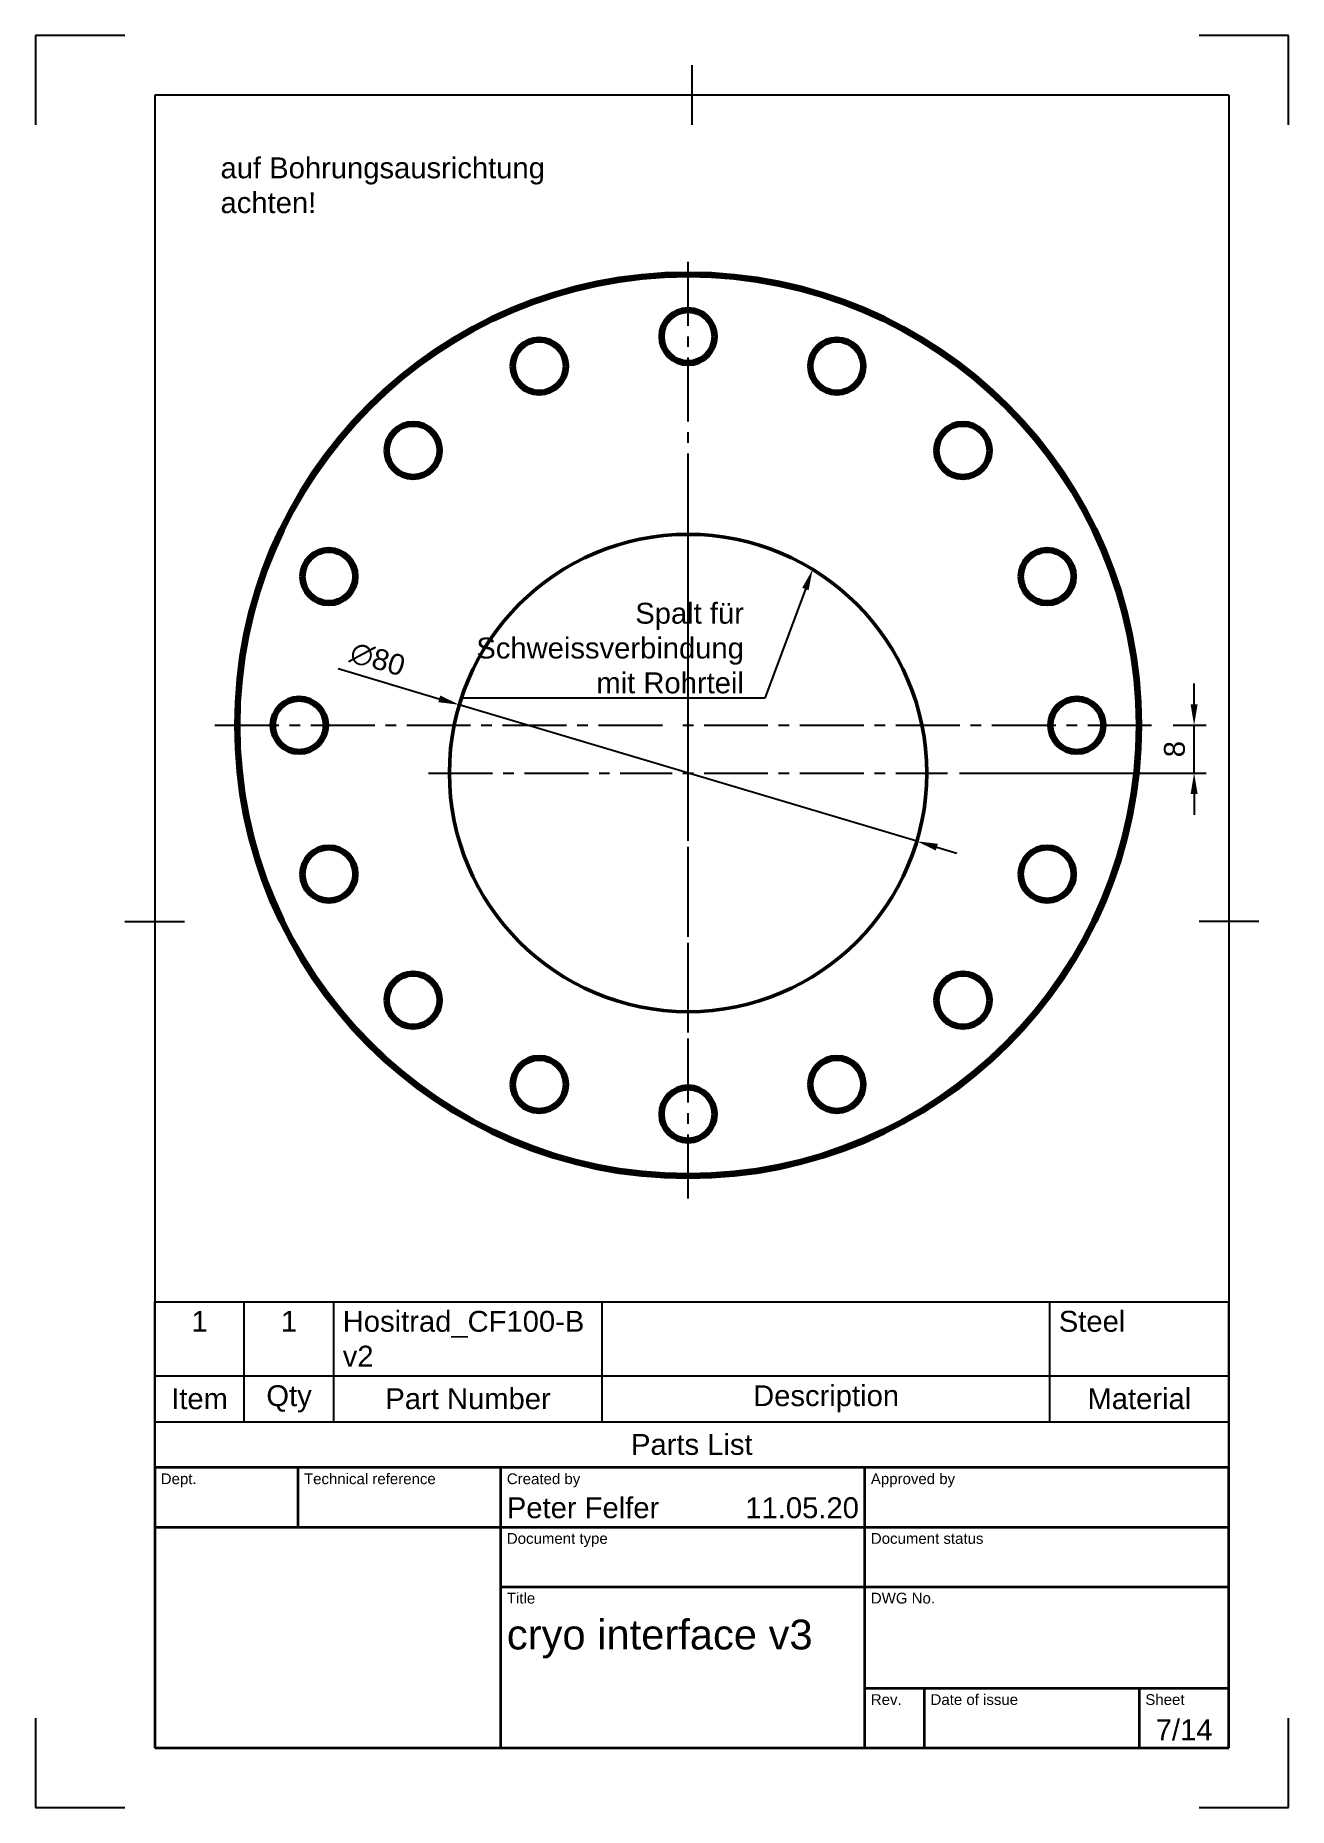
# Model space of a CAD drawing. Header units: millimetres. Extents: x 0 to 210, y 0 to 297.
import ezdxf
from ezdxf import colors
from ezdxf.entities.mleader import LeaderData, LeaderLine
from ezdxf.enums import TextEntityAlignment as Align
from ezdxf.math import Vec2, Vec3

# ---------------------------------------------------------------- set-up
doc = ezdxf.new("R2010")
doc.units = ezdxf.units.MM
doc.header["$LTSCALE"] = 0.75
doc.linetypes.add('CENTER2', pattern=[28.575, 19.05, -3.175, 3.175, -3.175])
for name, color, linetype, lineweight in [('Border', 7, 'Continuous', 25), ('FD_Dimensions', 7, 'Continuous', 25), ('Leaders', 7, 'Continuous', 25), ('Notes', 7, 'Continuous', 25), ('Parts Lists', 7, 'Continuous', 25), ('Smart Centers', 7, 'CENTER2', 25), ('TitleBlock', 7, 'Continuous', 35), ('Visible', 7, 'Continuous', 50)]:
    doc.layers.add(name, color=color, linetype=linetype, lineweight=lineweight)
doc.styles.add('FusionTitle', font='')
doc.styles.get("Standard").update_dxf_attribs({"font": 'arial.ttf'})
doc.styles.get('FusionTitle').set_extended_font_data('Arial Unicode MS')
doc.dimstyles.new('Dim-ISO-25', dxfattribs={"dimtxt": 3.5, "dimasz": 3.5, "dimexe": 2, "dimexo": 2, "dimgap": 1.5, "dimtad": 1, "dimzin": 12, "dimdsep": 46, "dimtxsty": 'Standard', "dimcen": 0, "dimazin": 3, "dimtp": 0.1, "dimtm": 0.1, "dimtfac": 0.714, "dimtmove": 0, "dimatfit": 3, "dimfxl": 1, "dimtzin": 12, "dimarcsym": 0})

# ---------------------------------------------------------------- blocks, each defined once
blk = doc.blocks.new('ISO_A4(P)_SHEET')
at = {"layer": 'Border'}
for p, q in [((15, 297), (0, 297)), ((0, 297), (0, 282)), ((210, 297), (195, 297)), ((210, 282), (210, 297)), ((110, 292), (110, 282)), ((200, 287), (20, 287)), ((20, 287), (20, 10)), ((200, 287), (200, 10)), ((15, 148.5), (25, 148.5)), ((205, 148.5), (195, 148.5)), ((0, 15), (0, 0)), ((210, 0), (210, 15)), ((20, 10), (200, 10)), ((0, 0), (15, 0)), ((195, 0), (210, 0))]:
    blk.add_line(p, q, dxfattribs=at)
blk = doc.blocks.new('ISO_TITLEBLOCK')
at = {"layer": 'TitleBlock'}
for p, q in [((0, 47), (-180, 47)), ((-180, 47), (-180, 0)), ((-156, 37), (-156, 47)), ((-122, 0), (-122, 47)), ((-61, 0), (-61, 47)), ((0, 0), (0, 47)), ((-180, 37), (0, 37)), ((-122, 27), (0, 27)), ((-61, 10), (0, 10)), ((-51, 0), (-51, 10)), ((-15, 0), (-15, 10)), ((-180, 0), (0, 0))]:
    blk.add_line(p, q, dxfattribs=at)
at = {"layer": 'TitleBlock', "style": 'FusionTitle'}
for s, p in [('Dept.', (-179, 46)), ('Technical reference', (-155, 46)), ('Created by', (-121, 46)), ('Approved by', (-60, 46)), ('Document type', (-121, 36)), ('Document status', (-60, 36)), ('Title', (-121, 26)), ('DWG No.', (-60, 26)), ('Rev.', (-60, 9)), ('Date of issue', (-50, 9)), ('Sheet', (-14, 9))]:
    blk.add_text(s, height=1.8, dxfattribs=at).set_placement(p, align=Align.TOP_LEFT)
for tag, p, height in [('DEPT', (-179, 38.5), 3.5), ('TECHNICAL_REFERENCE', (-155, 38.5), 3.5), ('CREATED_BY', (-121, 38.5), 3.5), ('APPROVED_BY', (-60, 38.5), 3.5), ('DOCUMENT_TYPE', (-121, 28.5), 3.5), ('DOCUMENT_STATUS', (-60, 28.5), 3.5), ('TITLE_1', (-121, 16.5), 5), ('TITLE_2', (-121, 9), 5), ('TITLE_3', (-121, 1.5), 5), ('DATE_OF_ISSUE', (-50, 1.5), 3.5)]:
    blk.add_attdef(tag, p, '', height=height, dxfattribs=at)
for tag, p in [('CREATED_DATE', (-62, 38.5)), ('APPROVED_DATE', (-1, 38.5))]:
    blk.add_attdef(tag, text='', height=3.5, dxfattribs=at).set_placement(p, align=Align.RIGHT)
for tag, height, p in [('DRAWING_NUMBER', 5, (-30.5, 16.6)), ('REV', 3.5, (-56, 3.1)), ('SHEET', 3.5, (-7.5, 3.1))]:
    blk.add_attdef(tag, text='', height=height, dxfattribs=at).set_placement(p, align=Align.MIDDLE)
blk = doc.blocks.new('*T4')
at = {"layer": 'Parts Lists', "color": 0, "linetype": 'ByBlock', "lineweight": -2, "transparency": 16777216}
for p, q in [((0, 27.740678), (180, 27.740678)), ((0, 0), (0, 27.740678)), ((15, 7.666667), (15, 27.740678)), ((30, 7.666667), (30, 27.740678)), ((75, 7.666667), (75, 27.740678)), ((150, 7.666667), (150, 27.740678)), ((180, 0), (180, 27.740678)), ((0, 15.333333), (180, 15.333333)), ((0, 7.666667), (180, 7.666667)), ((0, 0), (180, 0))]:
    blk.add_line(p, q, dxfattribs=at)
at = {"layer": 'Parts Lists', "color": 0, "transparency": 16777216, "char_height": 3.5}
for s, insert, width, attachment_point in [('1', (7.5, 26.240678), 12, 2), ('1', (22.5, 26.240678), 12, 2), ('Hositrad_CF100-B v2', (31.5, 26.240678), 42, 1), ('Steel', (151.5, 26.240678), 27, 1), ('Item', (7.5, 11.5), 12, 5), ('Qty', (22.5, 11.5), 12, 5), ('Part Number', (52.5, 11.5), 42, 5), ('Description', (112.5, 11.5), 72, 5), ('Material', (165, 11.5), 27, 5), ('Parts List', (90, 3.833333), 177, 5)]:
    blk.add_mtext(s, dxfattribs=dict(at, insert=insert, width=width, attachment_point=attachment_point))
blk = doc.blocks.new('*D9')
at = {"layer": 'Defpoints', "color": 0, "transparency": 16777216}
for p in [(71.036294, 184.816171), (147.699405, 161.95206)]:
    blk.add_point(p, dxfattribs=at)
at = {"layer": 'FD_Dimensions', "lineweight": -2, "transparency": 16777216}
for p, q in [((50.708504, 190.878759), (67.682283, 185.816476)), ((147.699405, 161.95206), (71.036294, 184.816171)), ((151.053416, 160.951756), (154.407427, 159.951451))]:
    blk.add_line(p, q, dxfattribs=at)
at = {"layer": 'FD_Dimensions', "transparency": 16777216}
for points in [[(67.849001, 186.375478), (67.515566, 185.257474), (71.036294, 184.816171)], [(151.220133, 161.510757), (150.886698, 160.392754), (147.699405, 161.95206)]]:
    blk.add_solid(points, dxfattribs=at)
at = {"layer": 'FD_Dimensions', "color": 0, "transparency": 16777216, "insert": (57.334456, 192.43485), "char_height": 3.5, "attachment_point": 5, "rotation": 343.39326602}
blk.add_mtext('∅80', dxfattribs=at)
blk = doc.blocks.new('*U6')
at = {"layer": 'Smart Centers', "color": 0, "ltscale": 0.75, "transparency": 16777216}
for p, q in [((0, 2.678906), (0, 43.5)), ((-43.5, 0), (-2.678906, 0)), ((2.678906, 0), (43.5, 0)), ((0, -43.5), (0, -2.678906))]:
    blk.add_line(p, q, dxfattribs=at)
at = {"layer": 'Smart Centers', "color": 0, "linetype": 'Continuous', "ltscale": 0.75, "transparency": 16777216}
for p, q in [((-0.892969, 0), (0.892969, 0)), ((0, -0.892969), (0, 0.892969))]:
    blk.add_line(p, q, dxfattribs=at)
blk = doc.blocks.new('*U7')
at = {"layer": 'Smart Centers', "color": 0, "ltscale": 0.75, "transparency": 16777216}
for p, q in [((0, 2.678906), (0, 79.3)), ((-79.3, 0), (-2.678906, 0)), ((2.678906, 0), (79.3, 0)), ((0, -79.3), (0, -2.678906))]:
    blk.add_line(p, q, dxfattribs=at)
at = {"layer": 'Smart Centers', "color": 0, "linetype": 'Continuous', "ltscale": 0.75, "transparency": 16777216}
for p, q in [((-0.892969, 0), (0.892969, 0)), ((0, -0.892969), (0, 0.892969))]:
    blk.add_line(p, q, dxfattribs=at)
blk = doc.blocks.new('*D10')
at = {"layer": 'Defpoints', "color": 0, "transparency": 16777216}
for p in [(188.667849, 181.384116), (194.175628, 181.384116), (152.867849, 173.384116)]:
    blk.add_point(p, dxfattribs=at)
at = {"layer": 'FD_Dimensions', "lineweight": -2, "transparency": 16777216}
for p, q in [((194.175628, 184.884116), (194.175628, 188.384116)), ((190.667849, 181.384116), (196.175628, 181.384116)), ((194.175628, 173.384116), (194.175628, 181.384116)), ((154.867849, 173.384116), (196.175628, 173.384116)), ((194.175628, 169.884116), (194.175628, 166.384116))]:
    blk.add_line(p, q, dxfattribs=at)
at = {"layer": 'FD_Dimensions', "transparency": 16777216}
for points in [[(193.592294, 184.884116), (194.758961, 184.884116), (194.175628, 181.384116)], [(193.592294, 169.884116), (194.758961, 169.884116), (194.175628, 173.384116)]]:
    blk.add_solid(points, dxfattribs=at)
at = {"layer": 'FD_Dimensions', "color": 0, "transparency": 16777216, "insert": (190.888622, 177.384116), "char_height": 3.5, "attachment_point": 5, "rotation": 90}
blk.add_mtext('8', dxfattribs=at)

msp = doc.modelspace()

# ---------------------------------------------------------------- linework, layer by layer
at = {"layer": 'Visible', "extrusion": (0, 0, -1)}
for centre, radius in [((-109.367849, 181.384116), 75.8), ((-109.367849, 246.534116), 4.7), ((-84.436024, 241.574867), 4.7), ((-134.299675, 241.574867), 4.7), ((-63.299843, 227.452123), 4.7), ((-155.435856, 227.452123), 4.7), ((-49.177098, 206.315941), 4.7), ((-109.367849, 173.384116), 40), ((-169.558601, 206.315941), 4.7), ((-44.217849, 181.384116), 4.7), ((-174.517849, 181.384116), 4.7), ((-49.177098, 156.45229), 4.7), ((-169.558601, 156.45229), 4.7), ((-63.299843, 135.316109), 4.7), ((-155.435856, 135.316109), 4.7), ((-84.436024, 121.193364), 4.7), ((-134.299675, 121.193364), 4.7), ((-109.367849, 116.234116), 4.7)]:
    msp.add_circle(centre, radius, dxfattribs=at)
at = {"layer": 'Visible'}
for centre, radius in [((109.367849, 181.384116), 75.3), ((109.367849, 246.534116), 4.2), ((84.436024, 241.574867), 4.2), ((134.299675, 241.574867), 4.2), ((63.299843, 227.452123), 4.2), ((155.435856, 227.452123), 4.2), ((49.177098, 206.315941), 4.2), ((169.558601, 206.315941), 4.2), ((44.217849, 181.384116), 4.2), ((174.517849, 181.384116), 4.2), ((49.177098, 156.45229), 4.2), ((169.558601, 156.45229), 4.2), ((63.299843, 135.316109), 4.2), ((155.435856, 135.316109), 4.2), ((84.436024, 121.193364), 4.2), ((134.299675, 121.193364), 4.2), ((109.367849, 116.234116), 4.2)]:
    msp.add_circle(centre, radius, dxfattribs=at)

# ---------------------------------------------------------------- block references
msp.add_blockref('*T4', (20, 57))
at = {"layer": 'Border'}
msp.add_blockref('ISO_A4(P)_SHEET', (0, 0), dxfattribs=at)
at = {"layer": 'Smart Centers', "ltscale": 0.75}
for name, p in [('*U7', (109.367849, 181.384116)), ('*U6', (109.367849, 173.384116))]:
    msp.add_blockref(name, p, dxfattribs=at)
at = {"layer": 'TitleBlock'}
msp.add_blockref('ISO_TITLEBLOCK', (200, 10), dxfattribs=at).add_auto_attribs({'CREATED_DATE': '11.05.20', 'SHEET': '7/14', 'TITLE_1': 'cryo interface v3', 'CREATED_BY': 'Peter Felfer'})

# ---------------------------------------------------------------- texts
at = {"layer": 'Notes', "insert": (31.019091, 276.559892), "char_height": 3.5, "attachment_point": 1}
msp.add_mtext_dynamic_manual_height_columns('auf Bohrungsausrichtung achten!', width=56.021538, gutter_width=17.5, heights=[0], dxfattribs=at)

# ---------------------------------------------------------------- dimensions: what is measured, and where the dimension line sits
at = {"layer": 'FD_Dimensions'}
dim = msp.add_diameter_dim_2p(p1=(147.699405, 161.95206), p2=(71.036294, 184.816171), dimstyle='Dim-ISO-25', override={"dimgap": 1.5, "dimlfac": 1, "dimclrd": 256, "dimclre": 256, "dimtol": 0, "dimlim": 0, "dimtp": 0.2, "dimtm": -0.1}, dxfattribs=at)
dim.commit()
dim.dimension.update_dxf_attribs({"geometry": '*D9', "text_midpoint": (56.36705, 189.191147), "dimtype": 163})
dim = msp.add_linear_dim(base=(194.175628, 181.384116), p1=(152.867849, 173.384116), p2=(188.667849, 181.384116), angle=90, dimstyle='Dim-ISO-25', override={"dimlfac": 1, "dimclrd": 256, "dimclre": 256}, dxfattribs=at)
dim.commit()
dim.dimension.update_dxf_attribs({"geometry": '*D10', "text_midpoint": (190.888622, 177.384116)})

# ---------------------------------------------------------------- leaders
at = {"layer": 'Leaders'}
ml = msp.add_multileader_mtext('Standard', dxfattribs=at)
ml.set_content('Spalt für \\PSchweissverbindung \\Pmit Rohrteil', color=256)
ml.set_leader_properties()
ml.build(insert=Vec2(0, 0))
ml.multileader.update_dxf_attribs({"text_left_attachment_type": 5, "text_right_attachment_type": 5, "dogleg_length": 3.5, "arrow_head_size": 3.5})
ctx = ml.context
ctx.base_point, ctx.char_height, ctx.arrow_head_size, ctx.landing_gap_size, ctx.plane_origin = Vec3(74.43026, 185.928631), 3.5, 3.5, 0, Vec3(130.244233, 207.504149)
ctx.left_attachment, ctx.right_attachment, ctx.text_align_type = 5, 5, 2
notes = []
notes.append((ctx, [(0, (1, 1, 0), (122.229373, 185.928631), (-1, 0), 3.5, [(0, [(130.244233, 207.504148)], 0, [])])]))
ctx.mtext.insert, ctx.mtext.alignment, ctx.mtext.flow_direction = Vec3(118.729373, 201.914671), 3, 5
for ctx, leaders in notes:
    for number, flags, end, landing, length, lines in leaders:
        leader = LeaderData()
        leader.index, (leader.has_last_leader_line, leader.has_dogleg_vector, leader.attachment_direction) = number, flags
        leader.last_leader_point, leader.dogleg_vector, leader.dogleg_length = Vec3(end), Vec3(landing), length
        for number, points, colour, breaks in lines:
            line = LeaderLine()
            line.index, line.vertices, line.color, line.breaks = number, Vec3.list(points), colors.encode_raw_color(colour), breaks
            leader.lines.append(line)
        ctx.leaders.append(leader)

doc.saveas('drawing.dxf')
